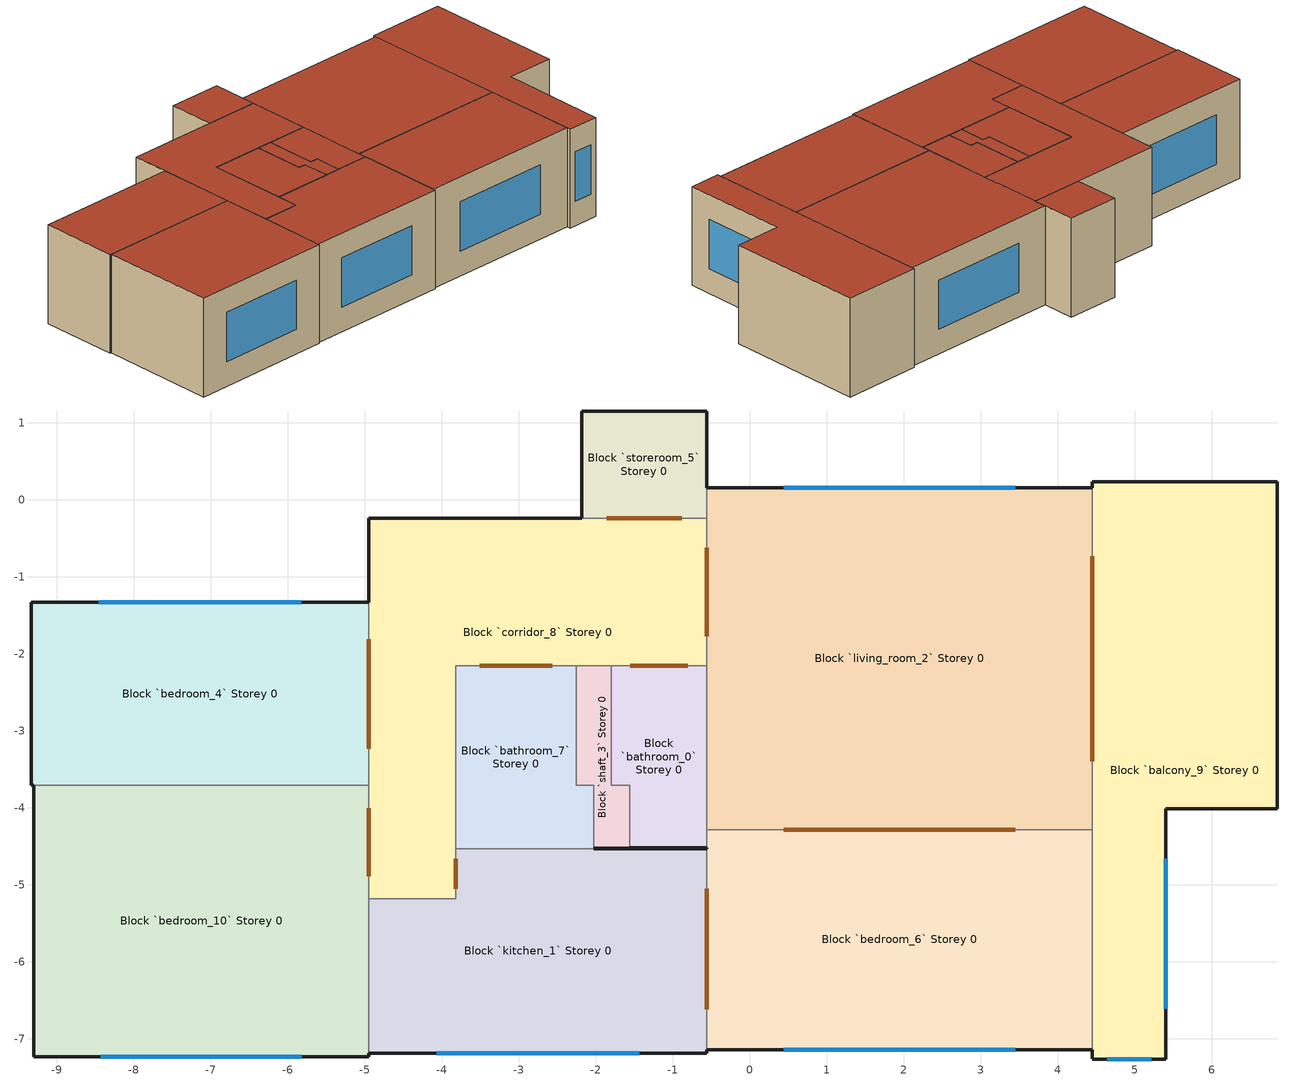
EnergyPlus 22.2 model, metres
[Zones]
Block `balcony_9` Storey 0
 floor ground (Medium Floor): 6.85,0.24 6.85,-4.01 5.41,-4.01 5.41,-7.26 4.45,-7.26 4.45,0.24 z0
 wall outside (Medium Exterior Wall): 4.45,-7.14 4.45,-7.26 5.41,-7.26 5.41,-4.01 6.85,-4.01 6.85,0.24 4.45,0.24 4.45,0.16 z0:3
 wall to Block `living_room_2` Storey 0 (Medium Partitions): 4.45,0.16 4.45,-4.28 z0:3
 wall to Block `bedroom_6` Storey 0 (Medium Partitions): 4.45,-4.28 4.45,-7.14 z0:3
 window (Sgl Clr 6mm): 4.64,-7.26 5.21,-7.26 / 5.41,-6.61 5.41,-4.66 z0.75:2.25
 door inside (Medium Furnishings): 4.45,-0.73 4.45,-3.39 z0:2.1
 roof outside (Medium Roof/Ceiling): 5.41,-7.26 5.41,-4.01 6.85,-4.01 6.85,0.24 4.45,0.24 4.45,-7.26 z3
Block `bedroom_4` Storey 0
 floor ground (Medium Floor): -4.95,-1.33 -4.95,-3.71 -9.33,-3.71 -9.33,-1.33 z0
 wall outside (Medium Exterior Wall): -4.95,-1.33 -9.33,-1.33 -9.33,-3.71 -9.3,-3.71 z0:3
 wall to Block `bedroom_10` Storey 0 (Medium Partitions): -9.3,-3.71 -4.94,-3.71 z0:3
 wall to Block `corridor_8` Storey 0 (Medium Partitions): -4.95,-3.71 -4.95,-1.33 z0:3
 window (Sgl Clr 6mm): -5.82,-1.33 -8.45,-1.33 z0.75:2.25
 door inside (Medium Furnishings): -4.95,-3.23 -4.95,-1.81 z0:2.1
 roof outside (Medium Roof/Ceiling): -4.95,-3.71 -4.95,-1.33 -9.33,-1.33 -9.33,-3.71 z3
Block `storeroom_5` Storey 0
 floor ground (Medium Floor): -0.56,1.15 -0.56,-0.24 -2.18,-0.24 -2.18,1.15 z0
 wall outside (Medium Exterior Wall): -0.56,0.16 -0.56,1.15 -2.18,1.15 -2.18,-0.24 z0:3
 wall to Block `corridor_8` Storey 0 (Medium Partitions): -2.18,-0.24 -0.56,-0.24 z0:3
 wall to Block `living_room_2` Storey 0 (Medium Partitions): -0.56,-0.24 -0.56,0.16 z0:3
 door inside (Medium Furnishings): -1.86,-0.24 -0.88,-0.24 z0:2.1
 roof outside (Medium Roof/Ceiling): -0.56,-0.24 -0.56,1.15 -2.18,1.15 -2.18,-0.24 z3
Block `living_room_2` Storey 0
 floor ground (Medium Floor): 4.45,0.16 4.45,-4.28 -0.56,-4.28 -0.56,0.16 z0
 wall outside (Medium Exterior Wall): 4.45,0.16 -0.56,0.16 z0:3
 wall to Block `corridor_8` Storey 0 (Medium Partitions): -0.56,-0.24 -0.56,-2.15 z0:3
 wall to Block `bathroom_0` Storey 0 (Medium Partitions): -0.56,-2.15 -0.56,-4.28 z0:3
 wall to Block `bedroom_6` Storey 0 (Medium Partitions): -0.56,-4.28 4.45,-4.28 z0:3
 window (Sgl Clr 6mm): 3.45,0.16 0.44,0.16 z0.75:2.25
 door inside (Medium Furnishings): 0.44,-4.28 3.45,-4.28 / -0.56,-0.62 -0.56,-1.77 z0:2.1
 roof outside (Medium Roof/Ceiling): 4.45,-4.28 4.45,0.16 -0.56,0.16 -0.56,-4.28 z3
Block `kitchen_1` Storey 0
 floor ground (Medium Floor): -0.56,-4.53 -0.56,-7.19 -4.95,-7.19 -4.95,-5.18 -3.82,-5.18 -3.82,-4.53 z0
 wall outside (Medium Exterior Wall): -4.95,-7.19 -0.56,-7.19 -0.56,-7.14 / -0.56,-4.53 -2.02,-4.53 z0:3
 wall to Block `bedroom_6` Storey 0 (Medium Partitions): -0.56,-7.14 -0.56,-4.53 z0:3
 wall to Block `bathroom_7` Storey 0 (Medium Partitions): -2.02,-4.53 -3.82,-4.53 z0:3
 wall to Block `corridor_8` Storey 0 (Medium Partitions): -3.82,-4.53 -3.82,-5.18 -4.94,-5.18 z0:3
 wall to Block `bedroom_10` Storey 0 (Medium Partitions): -4.95,-5.18 -4.95,-7.19 z0:3
 window (Sgl Clr 6mm): -4.07,-7.19 -1.44,-7.19 z0.75:2.25
 door inside (Medium Furnishings): -0.56,-6.62 -0.56,-5.05 / -3.82,-4.66 -3.82,-5.05 z0:2.1
 roof outside (Medium Roof/Ceiling): -0.56,-7.19 -0.56,-4.53 -3.82,-4.53 -3.82,-5.18 -4.95,-5.18 -4.95,-7.19 z3
Block `bedroom_6` Storey 0
 floor ground (Medium Floor): 4.45,-4.28 4.45,-7.14 -0.56,-7.14 -0.56,-4.28 z0
 wall outside (Medium Exterior Wall): -0.56,-7.14 4.45,-7.14 / -0.56,-4.52 -0.56,-4.53 z0:3
 wall to Block `bathroom_0` Storey 0 (Medium Partitions): -0.56,-4.28 -0.56,-4.52 z0:3
 window (Sgl Clr 6mm): 0.44,-7.14 3.45,-7.14 z0.75:2.25
 roof outside (Medium Roof/Ceiling): 4.45,-7.14 4.45,-4.28 -0.56,-4.28 -0.56,-7.14 z3
Block `bedroom_10` Storey 0
 floor ground (Medium Floor): -4.95,-3.71 -4.95,-7.23 -9.3,-7.23 -9.3,-3.71 z0
 wall outside (Medium Exterior Wall): -9.3,-3.71 -9.3,-7.23 -4.95,-7.23 -4.95,-7.19 z0:3
 wall to Block `corridor_8` Storey 0 (Medium Partitions): -4.95,-5.18 -4.95,-3.71 z0:3
 window (Sgl Clr 6mm): -8.43,-7.23 -5.82,-7.23 z0.75:2.25
 door inside (Medium Furnishings): -4.95,-4.89 -4.95,-4 z0:2.1
 roof outside (Medium Roof/Ceiling): -4.95,-7.23 -4.95,-3.71 -9.3,-3.71 -9.3,-7.23 z3
Block `bathroom_7` Storey 0
 floor ground (Medium Floor): -2.25,-2.15 -2.25,-3.71 -2.02,-3.71 -2.02,-4.53 -3.82,-4.53 -3.82,-2.15 z0
 wall to Block `shaft_3` Storey 0 (Medium Partitions): -2.02,-4.53 -2.02,-3.71 -2.25,-3.71 -2.25,-2.15 z0:3
 wall to Block `corridor_8` Storey 0 (Medium Partitions): -2.25,-2.15 -3.82,-2.15 -3.82,-4.53 z0:3
 door inside (Medium Furnishings): -2.56,-2.15 -3.51,-2.15 z0:2.1
 roof outside (Medium Roof/Ceiling): -2.02,-4.53 -2.02,-3.71 -2.25,-3.71 -2.25,-2.15 -3.82,-2.15 -3.82,-4.53 z3
Block `shaft_3` Storey 0
 floor ground (Medium Floor): -1.8,-2.15 -1.8,-3.7 -1.56,-3.7 -1.56,-4.53 -2.02,-4.53 -2.02,-3.71 -2.25,-3.71 -2.25,-2.15 z0
 wall outside (Medium Exterior Wall): -2.02,-4.53 -1.56,-4.53 -1.56,-4.52 z0:3
 wall to Block `bathroom_0` Storey 0 (Medium Partitions): -1.56,-4.52 -1.56,-3.7 -1.8,-3.7 -1.8,-2.15 z0:3
 wall to Block `corridor_8` Storey 0 (Medium Partitions): -1.8,-2.15 -2.25,-2.15 z0:3
 roof outside (Medium Roof/Ceiling): -1.56,-4.53 -1.56,-3.7 -1.8,-3.7 -1.8,-2.15 -2.25,-2.15 -2.25,-3.71 -2.02,-3.71 -2.02,-4.53 z3
Block `bathroom_0` Storey 0
 floor ground (Medium Floor): -0.56,-2.15 -0.56,-4.52 -1.56,-4.52 -1.56,-3.7 -1.8,-3.7 -1.8,-2.15 z0
 wall outside (Medium Exterior Wall): -1.56,-4.52 -0.56,-4.52 z0:3
 wall to Block `corridor_8` Storey 0 (Medium Partitions): -0.56,-2.15 -1.8,-2.15 z0:3
 door inside (Medium Furnishings): -0.81,-2.15 -1.55,-2.15 z0:2.1
 roof outside (Medium Roof/Ceiling): -0.56,-4.52 -0.56,-2.15 -1.8,-2.15 -1.8,-3.7 -1.56,-3.7 -1.56,-4.52 z3
Block `corridor_8` Storey 0
 floor ground (Medium Floor): -0.56,-0.24 -0.56,-2.15 -3.82,-2.15 -3.82,-5.18 -4.95,-5.18 -4.95,-0.24 z0
 wall outside (Medium Exterior Wall): -4.95,-0.24 -4.95,-1.33 / -2.18,-0.24 -4.94,-0.24 z0:3
 roof outside (Medium Roof/Ceiling): -0.56,-2.15 -0.56,-0.24 -4.95,-0.24 -4.95,-5.18 -3.82,-5.18 -3.82,-2.15 z3
[BUILDING]
North Axis=0; Terrain=Suburbs; Loads Convergence Tolerance Value=0.04; Temperature Convergence Tolerance Value=0.4; Solar Distribution=FullInteriorAndExterior; Maximum Number of Warmup Days=25; Minimum Number of Warmup Days=6
[SITE:LOCATION]
San Francisco Intl Ap: Latitude=37.62; Longitude=-8; Time Zone=2; Elevation=0
[MATERIAL] Thermal Absorptance=0.9; Solar Absorptance=0.7; Visible Absorptance=0.7
Name | Roughness | Thickness | Conductivity | Density | Specific Heat
F16 Acoustic tile | MediumSmooth | 0.0191 | 0.06 | 368 | 590
G01a 19mm gypsum board | MediumSmooth | 0.019 | 0.16 | 800 | 1090
G05 25mm wood | MediumSmooth | 0.0254 | 0.15 | 608 | 1630
I02 50mm insulation board | MediumRough | 0.0508 | 0.03 | 43 | 1210
M01 100mm brick | MediumRough | 0.1016 | 0.89 | 1920 | 790
M14a 100mm heavyweight concrete | MediumRough | 0.1016 | 1.95 | 2240 | 900
[MATERIAL:AIRGAP]
Name | Thermal Resistance
F04 Wall air space resistance | 0.15
F05 Ceiling air space resistance | 0.18
[WINDOWMATERIAL:GLAZING]
CLEAR 6MM: Optical Data Type=SpectralAverage; Thickness=0.006; Solar Transmittance at Normal Incidence=0.775; Front Side Solar Reflectance at Normal Incidence=0.071; Back Side Solar Reflectance at Normal Incidence=0.071; Visible Transmittance at Normal Incidence=0.881; Front Side Visible Reflectance at Normal Incidence=0.08; Back Side Visible Reflectance at Normal Incidence=0.08; Infrared Transmittance at Normal Incidence=0; Front Side Infrared Hemispherical Emissivity=0.84; Back Side Infrared Hemispherical Emissivity=0.84; Conductivity=0.9; Dirt Correction Factor for Solar and Visible Transmittance=1; Solar Diffusing=No; Youngs modulus=72000000000; Poissons ratio=0.22
[CONSTRUCTION]
Medium Exterior Wall: M01 100mm brick, I02 50mm insulation board, F04 Wall air space resistance, G01a 19mm gypsum board
Medium Roof/Ceiling: M14a 100mm heavyweight concrete, F05 Ceiling air space resistance, F16 Acoustic tile
Medium Partitions: G01a 19mm gypsum board, F04 Wall air space resistance, G01a 19mm gypsum board
Medium Floor: F16 Acoustic tile, F05 Ceiling air space resistance, M14a 100mm heavyweight concrete
Medium Furnishings: G05 25mm wood
Sgl Clr 6mm: CLEAR 6MM
[ZONE] Type=1; Multiplier=1; Ceiling Height=autocalculate; Volume=autocalculate; Floor Area=autocalculate; Part of Total Floor Area=Yes
Block `balcony_9` Storey 0; Block `bedroom_4` Storey 0; Block `storeroom_5` Storey 0; Block `living_room_2` Storey 0; Block `kitchen_1` Storey 0; Block `bedroom_6` Storey 0; Block `bedroom_10` Storey 0; Block `bathroom_7` Storey 0; Block `shaft_3` Storey 0; Block `bathroom_0` Storey 0; Block `corridor_8` Storey 0
[AIRFLOWNETWORK:SIMULATIONCONTROL]
Default: AirflowNetwork Control=MultizoneWithoutDistribution; Wind Pressure Coefficient Type=Input; Height Selection for Local Wind Pressure Calculation=OpeningHeight; Building Type=LowRise; Maximum Number of Iterations=500; Initialization Type=ZeroNodePressures; Relative Airflow Convergence Tolerance=0.0001; Absolute Airflow Convergence Tolerance=1e-06; Convergence Acceleration Limit=-0.5; Azimuth Angle of Long Axis of Building=0; Ratio of Building Width Along Short Axis to Width Along Long Axis=1; Height Dependence of External Node Temperature=No; Solver=SkylineLU; Allow Unsupported Zone Equipment=No; Do Distribution Duct Sizing Calculation=No
[AIRFLOWNETWORK:MULTIZONE:ZONE] Ventilation Control Mode=Constant; Minimum Venting Open Factor=0; Indoor and Outdoor Temperature Difference Lower Limit For Maximum Venting Open Factor=0; Indoor and Outdoor Temperature Difference Upper Limit for Minimum Venting Open Factor=100; Indoor and Outdoor Enthalpy Difference Lower Limit For Maximum Venting Open Factor=0; Indoor and Outdoor Enthalpy Difference Upper Limit for Minimum Venting Open Factor=300000; Single Sided Wind Pressure Coefficient Algorithm=Standard; Facade Width=10
Block `balcony_9` Storey 0; Block `bedroom_4` Storey 0; Block `living_room_2` Storey 0; Block `kitchen_1` Storey 0; Block `bedroom_6` Storey 0; Block `bedroom_10` Storey 0; Block `corridor_8` Storey 0
[AIRFLOWNETWORK:MULTIZONE:SURFACE] WindowDoor Opening Factor or Crack Factor=1; Ventilation Control Mode=Constant; Minimum Venting Open Factor=0; Indoor and Outdoor Temperature Difference Lower Limit For Maximum Venting Open Factor=0; Indoor and Outdoor Temperature Difference Upper Limit for Minimum Venting Open Factor=100; Indoor and Outdoor Enthalpy Difference Lower Limit For Maximum Venting Open Factor=0; Indoor and Outdoor Enthalpy Difference Upper Limit for Minimum Venting Open Factor=300000; Equivalent Rectangle Method=PolygonHeight; Equivalent Rectangle Aspect Ratio=1
Name | Leakage Component
Window__Block `balcony_9` Storey 0 Wall 0001 | SimpleOpening__Window__Block `balcony_9` Storey 0 Wall 0001
Window__Block `balcony_9` Storey 0 Wall 0002 | SimpleOpening__Window__Block `balcony_9` Storey 0 Wall 0002
Door__Block `balcony_9` Storey 0 Wall 0006_1 | SimpleOpening__Door__Block `balcony_9` Storey 0 Wall 0006_1
Window__Block `bedroom_4` Storey 0 Wall 0003 | SimpleOpening__Window__Block `bedroom_4` Storey 0 Wall 0003
Door__Block `bedroom_4` Storey 0 Wall 0002_1 | SimpleOpening__Door__Block `bedroom_4` Storey 0 Wall 0002_1
Window__Block `living_room_2` Storey 0 Wall 0003 | SimpleOpening__Window__Block `living_room_2` Storey 0 Wall 0003
Door__Block `living_room_2` Storey 0 Wall 0002_1 | SimpleOpening__Door__Block `living_room_2` Storey 0 Wall 0002_1
Door__Block `living_room_2` Storey 0 Wall 0004_2 | SimpleOpening__Door__Block `living_room_2` Storey 0 Wall 0004_2
Door__Block `living_room_2` Storey 0 Wall 0001_1 | SimpleOpening__Door__Block `living_room_2` Storey 0 Wall 0001_1
Window__Block `kitchen_1` Storey 0 Wall 0001 | SimpleOpening__Window__Block `kitchen_1` Storey 0 Wall 0001
Door__Block `kitchen_1` Storey 0 Wall 0002_1 | SimpleOpening__Door__Block `kitchen_1` Storey 0 Wall 0002_1
Door__Block `kitchen_1` Storey 0 Wall 0004_1 | SimpleOpening__Door__Block `kitchen_1` Storey 0 Wall 0004_1
Window__Block `bedroom_6` Storey 0 Wall 0001 | SimpleOpening__Window__Block `bedroom_6` Storey 0 Wall 0001
Door__Block `bedroom_6` Storey 0 Wall 0003_1 | SimpleOpening__Door__Block `bedroom_6` Storey 0 Wall 0003_1
Door__Block `bedroom_6` Storey 0 Wall 0004_1 | SimpleOpening__Door__Block `bedroom_6` Storey 0 Wall 0004_1
Window__Block `bedroom_10` Storey 0 Wall 0001 | SimpleOpening__Window__Block `bedroom_10` Storey 0 Wall 0001
Door__Block `bedroom_10` Storey 0 Wall 0002_3 | SimpleOpening__Door__Block `bedroom_10` Storey 0 Wall 0002_3
Door__Block `corridor_8` Storey 0 Wall 0006_1 | SimpleOpening__Door__Block `corridor_8` Storey 0 Wall 0006_1
Door__Block `corridor_8` Storey 0 Wall 0006_2 | SimpleOpening__Door__Block `corridor_8` Storey 0 Wall 0006_2
Door__Block `corridor_8` Storey 0 Wall 0004_1 | SimpleOpening__Door__Block `corridor_8` Storey 0 Wall 0004_1
Door__Block `corridor_8` Storey 0 Wall 0002_1 | SimpleOpening__Door__Block `corridor_8` Storey 0 Wall 0002_1
[AIRFLOWNETWORK:MULTIZONE:COMPONENT:SIMPLEOPENING] Air Mass Flow Coefficient When Opening is Closed=0.001; Air Mass Flow Exponent When Opening is Closed=0.65; Minimum Density Difference for TwoWay Flow=0.0001; Discharge Coefficient=1
SimpleOpening__Window__Block `balcony_9` Storey 0 Wall 0001; SimpleOpening__Window__Block `balcony_9` Storey 0 Wall 0002; SimpleOpening__Door__Block `balcony_9` Storey 0 Wall 0006_1; SimpleOpening__Window__Block `bedroom_4` Storey 0 Wall 0003; SimpleOpening__Door__Block `bedroom_4` Storey 0 Wall 0002_1; SimpleOpening__Window__Block `living_room_2` Storey 0 Wall 0003; SimpleOpening__Door__Block `living_room_2` Storey 0 Wall 0002_1; SimpleOpening__Door__Block `living_room_2` Storey 0 Wall 0004_2; SimpleOpening__Door__Block `living_room_2` Storey 0 Wall 0001_1; SimpleOpening__Window__Block `kitchen_1` Storey 0 Wall 0001; SimpleOpening__Door__Block `kitchen_1` Storey 0 Wall 0002_1; SimpleOpening__Door__Block `kitchen_1` Storey 0 Wall 0004_1; SimpleOpening__Window__Block `bedroom_6` Storey 0 Wall 0001; SimpleOpening__Door__Block `bedroom_6` Storey 0 Wall 0003_1; SimpleOpening__Door__Block `bedroom_6` Storey 0 Wall 0004_1; SimpleOpening__Window__Block `bedroom_10` Storey 0 Wall 0001; SimpleOpening__Door__Block `bedroom_10` Storey 0 Wall 0002_3; SimpleOpening__Door__Block `corridor_8` Storey 0 Wall 0006_1; SimpleOpening__Door__Block `corridor_8` Storey 0 Wall 0006_2; SimpleOpening__Door__Block `corridor_8` Storey 0 Wall 0004_1; SimpleOpening__Door__Block `corridor_8` Storey 0 Wall 0002_1
[AIRFLOWNETWORK:MULTIZONE:EXTERNALNODE] External Node Height=0; Symmetric Wind Pressure Coefficient Curve=No; Wind Angle Type=Absolute
Name | Wind Pressure Coefficient Curve
AFN_External_Node_SOUTH_balcony_9; AFN_External_Node_SOUTH_kitchen_1; AFN_External_Node_SOUTH_bedroom_6; AFN_External_Node_SOUTH_bedroom_10 | AFN_Pressure_Coefficient_Values_SOUTH
AFN_External_Node_EAST_balcony_9 | AFN_Pressure_Coefficient_Values_EAST
AFN_External_Node_NORTH_bedroom_4; AFN_External_Node_NORTH_living_room_2 | AFN_Pressure_Coefficient_Values_NORTH
[AIRFLOWNETWORK:MULTIZONE:WINDPRESSURECOEFFICIENTARRAY]
AFN_Wind_Directions_0: Wind Direction 1=0; Wind Direction 2=30; Wind Direction 3=60; Wind Direction 4=90; Wind Direction 5=120; Wind Direction 6=150; Wind Direction 7=180; Wind Direction 8=210; Wind Direction 9=240; Wind Direction 10=270; Wind Direction 11=300; Wind Direction 12=330
[AIRFLOWNETWORK:MULTIZONE:WINDPRESSURECOEFFICIENTVALUES] AirflowNetworkMultiZoneWindPressureCoefficientArray=AFN_Wind_Directions_0
Name | Wind Pressure Coefficient Value 1 | Wind Pressure Coefficient Value 2 | Wind Pressure Coefficient Value 3 | Wind Pressure Coefficient Value 4 | Wind Pressure Coefficient Value 5 | Wind Pressure Coefficient Value 6 | Wind Pressure Coefficient Value 7 | Wind Pressure Coefficient Value 8 | Wind Pressure Coefficient Value 9 | Wind Pressure Coefficient Value 10 | Wind Pressure Coefficient Value 11 | Wind Pressure Coefficient Value 12
AFN_Pressure_Coefficient_Values_NORTH | 0.6 | 0.48 | 0.04 | -0.56 | -0.56 | -0.42 | -0.37 | -0.42 | -0.56 | -0.56 | 0.04 | 0.48
AFN_Pressure_Coefficient_Values_SOUTH | -0.37 | -0.42 | -0.56 | -0.56 | 0.04 | 0.48 | 0.6 | 0.48 | 0.04 | -0.56 | -0.56 | -0.42
AFN_Pressure_Coefficient_Values_EAST | -0.56 | 0.04 | 0.48 | 0.6 | 0.48 | 0.04 | -0.56 | -0.56 | -0.42 | -0.37 | -0.42 | -0.56
AFN_Pressure_Coefficient_Values_WEST | -0.56 | -0.56 | -0.42 | -0.37 | -0.42 | -0.56 | -0.56 | 0.04 | 0.48 | 0.6 | 0.48 | 0.04
